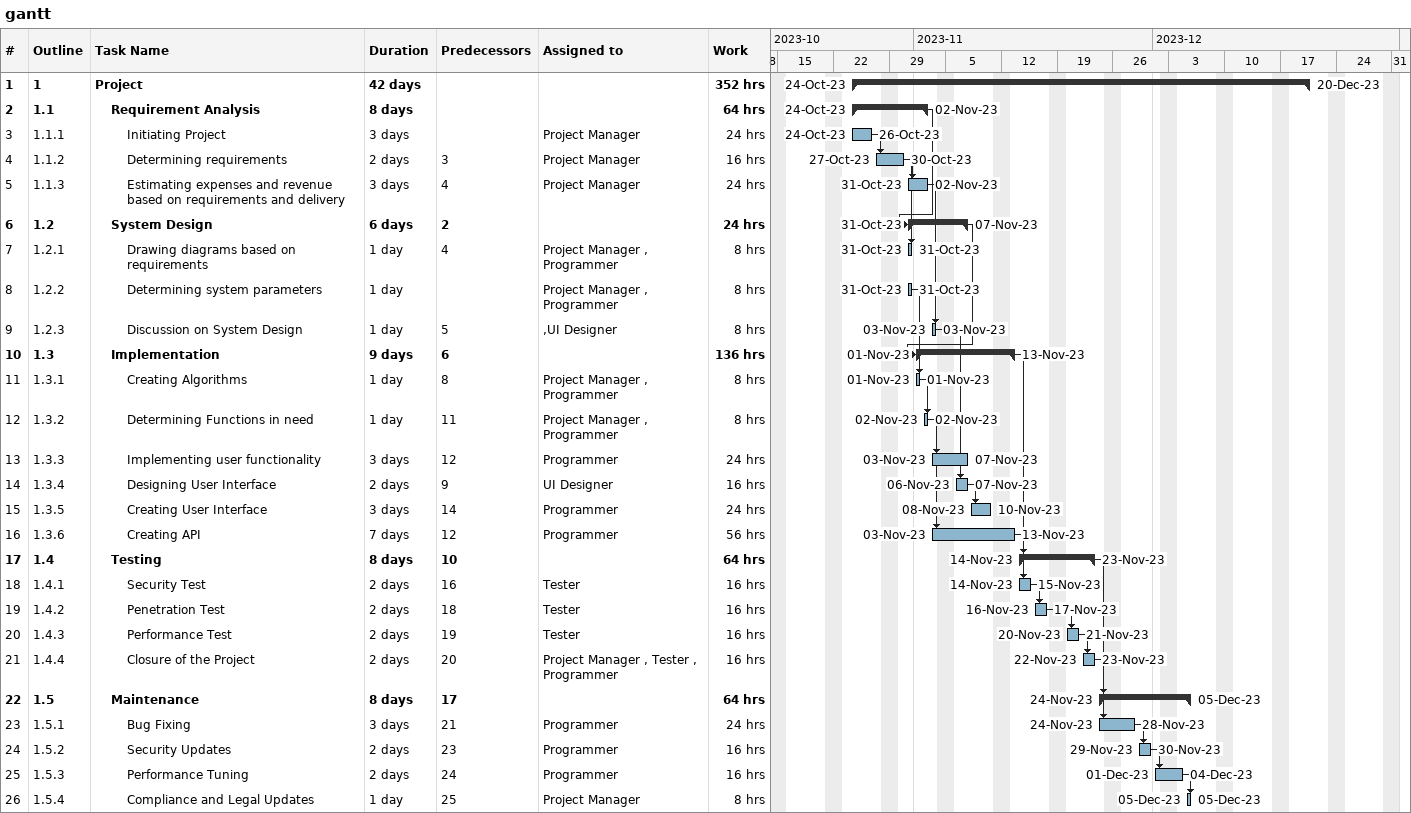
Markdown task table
gantt

| ID | WBS | Task | Duration | Start | Finish | Predecessors | Resources | Work (h) |
|---|---|---|---|---|---|---|---|---|
| 1 | 1 | **Project** | 42d | 2023-10-24 | 2023-12-20 |  |  | 352 |
| 2 | 1.1 | **Requirement Analysis** | 8d | 2023-10-24 | 2023-11-02 |  |  | 64 |
| 3 | 1.1.1 | Initiating Project | 3d | 2023-10-24 | 2023-10-26 |  | Project Manager | 24 |
| 4 | 1.1.2 | Determining requirements | 2d | 2023-10-27 | 2023-10-30 | 3 | Project Manager | 16 |
| 5 | 1.1.3 | Estimating expenses and revenue based on requirements and delivery | 3d | 2023-10-31 | 2023-11-02 | 4 | Project Manager | 24 |
| 6 | 1.2 | **System Design** | 6d | 2023-10-31 | 2023-11-07 | 2 |  | 24 |
| 7 | 1.2.1 | Drawing diagrams based on requirements | 1d | 2023-10-31 | 2023-10-31 | 4 | Project Manager , Programmer | 8 |
| 8 | 1.2.2 | Determining system parameters | 1d | 2023-10-31 | 2023-10-31 |  | Project Manager , Programmer | 8 |
| 9 | 1.2.3 | Discussion on System Design | 1d | 2023-11-03 | 2023-11-03 | 5 | ,UI Designer | 8 |
| 10 | 1.3 | **Implementation** | 9d | 2023-11-01 | 2023-11-13 | 6 |  | 136 |
| 11 | 1.3.1 | Creating Algorithms | 1d | 2023-11-01 | 2023-11-01 | 8 | Project Manager , Programmer | 8 |
| 12 | 1.3.2 | Determining Functions in need | 1d | 2023-11-02 | 2023-11-02 | 11 | Project Manager , Programmer | 8 |
| 13 | 1.3.3 | Implementing user functionality | 3d | 2023-11-03 | 2023-11-07 | 12 | Programmer | 24 |
| 14 | 1.3.4 | Designing User Interface | 2d | 2023-11-06 | 2023-11-07 | 9 | UI Designer | 16 |
| 15 | 1.3.5 | Creating User Interface | 3d | 2023-11-08 | 2023-11-10 | 14 | Programmer | 24 |
| 16 | 1.3.6 | Creating API | 7d | 2023-11-03 | 2023-11-13 | 12 | Programmer | 56 |
| 17 | 1.4 | **Testing** | 8d | 2023-11-14 | 2023-11-23 | 10 |  | 64 |
| 18 | 1.4.1 | Security Test | 2d | 2023-11-14 | 2023-11-15 | 16 | Tester | 16 |
| 19 | 1.4.2 | Penetration Test | 2d | 2023-11-16 | 2023-11-17 | 18 | Tester | 16 |
| 20 | 1.4.3 | Performance Test | 2d | 2023-11-20 | 2023-11-21 | 19 | Tester | 16 |
| 21 | 1.4.4 | Closure of the Project | 2d | 2023-11-22 | 2023-11-23 | 20 | Project Manager , Tester , Programmer | 16 |
| 22 | 1.5 | **Maintenance** | 8d | 2023-11-24 | 2023-12-05 | 17 |  | 64 |
| 23 | 1.5.1 | Bug Fixing | 3d | 2023-11-24 | 2023-11-28 | 21 | Programmer | 24 |
| 24 | 1.5.2 | Security Updates | 2d | 2023-11-29 | 2023-11-30 | 23 | Programmer | 16 |
| 25 | 1.5.3 | Performance Tuning | 2d | 2023-12-01 | 2023-12-04 | 24 | Programmer | 16 |
| 26 | 1.5.4 | Compliance and Legal Updates | 1d | 2023-12-05 | 2023-12-05 | 25 | Project Manager | 8 |
